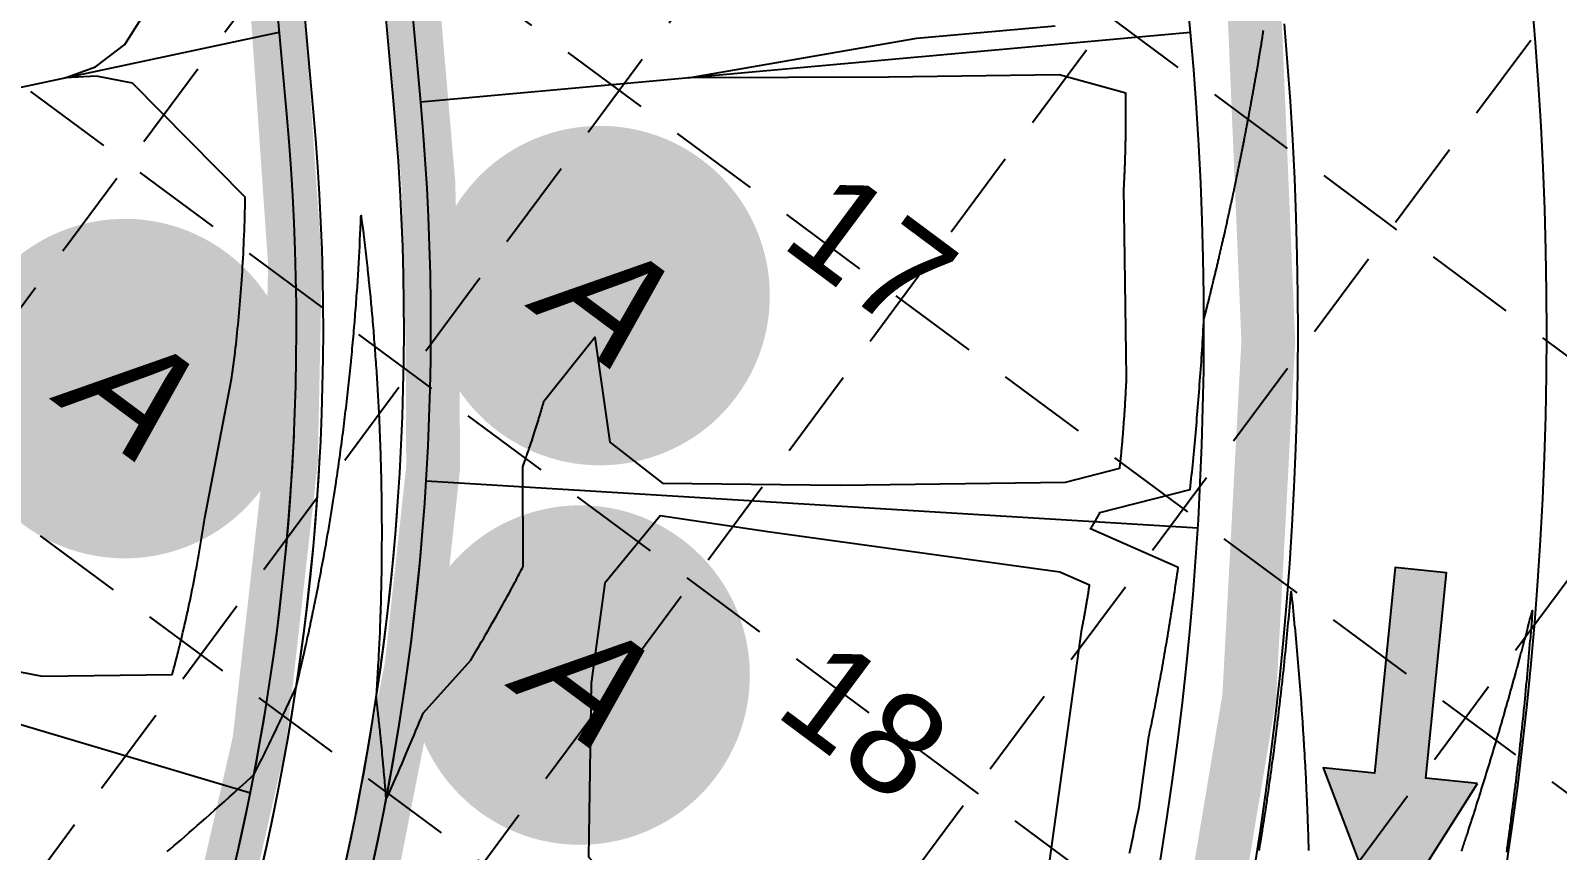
# Model space of a CAD drawing. Header units: feet. Extents: x 2260 to 6199, y 3666 to 7344.
# Drawn here: x 4487.2 to 4714.3, y 5330.8 to 5452.8 of the extents above; entities that cross this region are included whole.
import ezdxf
from ezdxf.enums import TextEntityAlignment as Align

# ---------------------------------------------------------------- set-up
doc = ezdxf.new("R2010")
doc.units = ezdxf.units.FT
doc.header["$LTSCALE"] = 40
doc.header["$MEASUREMENT"] = 0
doc.linetypes.add('HIDDEN', pattern=[0.375, 0.25, -0.125])
doc.layers.get('0').update_dxf_attribs({"linetype": 'CONTINUOUS'})
for name, color, linetype in [('ALTURA LOGO', 4, 'CONTINUOUS'), ('CONTROL', 8, 'CONTINUOUS'), ('EOP-PROP', 4, 'CONTINUOUS'), ('EROSION BLANKETS', 84, 'CONTINUOUS'), ('FLOW-ARROWS', 253, 'CONTINUOUS'), ('GRID', 254, 'HIDDEN'), ('LOT-NOS', 4, 'CONTINUOUS'), ('lots-line', 4, 'CONTINUOUS'), ('PC', 43, 'CONTINUOUS'), ('ST-ROW', 2, 'CONTINUOUS')]:
    doc.layers.add(name, color=color, linetype=linetype)
doc.styles.add('altura', font='ARIAL.TTF', dxfattribs={"oblique": 15})
doc.styles.get("Standard").update_dxf_attribs({"font": 'ARIAL.TTF'})

# ---------------------------------------------------------------- blocks, each defined once
blk = doc.blocks.new('arrow')
blk.add_lwpolyline([(-67.01, -25.36), (-59.33, -25.42), (-59.57, -56.14), (-51.89, -56.2), (-51.65, -25.48), (-43.97, -25.54), (-55.3, -2.41), (-67.01, -25.36)], close=True)
at = {"color": 254}
for points in [[(-43.97, -25.54), (-67.01, -25.36), (-55.3, -2.41), (-67.01, -25.36)], [(-59.57, -56.14), (-51.89, -56.2), (-59.33, -25.42), (-51.65, -25.48)]]:
    blk.add_solid(points, dxfattribs=at)

msp = doc.modelspace()

# ---------------------------------------------------------------- hatches: boundary and pattern name
at = {"layer": 'ALTURA LOGO'}
h = msp.add_hatch(color=42, dxfattribs=at)
edge = h.paths.add_edge_path()
edge.add_ellipse((4571.92, 5413.4), major_axis=(15.08, 20.26), ratio=1, start_angle=-89.9995, end_angle=90.0005)
edge.add_ellipse((4571.92, 5413.4), major_axis=(15.08, 20.26), ratio=1, start_angle=89.9999, end_angle=269.9999)
h.paths.add_polyline_path([(4547.46, 5418.64), (4583.64, 5391.71), (4597.01, 5409.67), (4560.83, 5436.6)], flags=24)
h = msp.add_hatch(color=42, dxfattribs=at)
edge = h.paths.add_edge_path()
edge.add_ellipse((4501.23, 5399.56), major_axis=(15.08, 20.26), ratio=1, start_angle=-89.9995, end_angle=90.0005)
edge.add_ellipse((4501.23, 5399.56), major_axis=(15.08, 20.26), ratio=1, start_angle=89.9999, end_angle=269.9999)
h.paths.add_polyline_path([(4476.77, 5404.8), (4512.95, 5377.87), (4526.32, 5395.83), (4490.14, 5422.76)], flags=24)
h = msp.add_hatch(color=42, dxfattribs=at)
edge = h.paths.add_edge_path()
edge.add_ellipse((4568.95, 5356.93), major_axis=(15.08, 20.26), ratio=1, start_angle=-89.9995, end_angle=90.0005)
edge.add_ellipse((4568.95, 5356.93), major_axis=(15.08, 20.26), ratio=1, start_angle=89.9999, end_angle=269.9999)
h.paths.add_polyline_path([(4544.49, 5362.17), (4580.67, 5335.24), (4594.04, 5353.2), (4557.86, 5380.14)], flags=24)

# ---------------------------------------------------------------- linework, layer by layer
at = {"layer": 'EOP-PROP', "color": 7}
for p, q in [((4541.25, 5441.83), (4516.85, 5711.42)), ((4529.3, 5440.75), (4519.09, 5553.6))]:
    msp.add_line(p, q, dxfattribs=at)
for radius, end in [(538.66, 5.1728), (501.66, 5.1728), (356.66, 5.1728), (368.66, 5.1728), (356.66, 356.9668), (368.66, 355.735)]:
    msp.add_arc((4174.1, 5408.6), radius, 323.3765, end, dxfattribs=at)
at = {"layer": 'EROSION BLANKETS', "const_width": 8}
for points in [[(4462.14, 5156.9), (4459, 5158.87), (4457.37, 5164.32), (4461.37, 5171.63), (4471.19, 5184.89), (4491.61, 5212.94), (4502.98, 5232.65), (4515.51, 5259.74), (4526.74, 5285.91), (4536.96, 5322.88), (4543.87, 5358.18), (4547.09, 5387.83), (4547.01, 5406.17), (4546.38, 5430.26), (4543.85, 5459.68), (4537.86, 5518.71), (4531.81, 5586.52), (4527.34, 5639.5), (4523.24, 5685.02), (4520.52, 5711.99), (4521.4, 5716.25), (4521.8, 5720.87), (4522.4, 5722.7), (4524.33, 5724.29)], [(4465.56, 5590.67), (4488.36, 5587.43), (4495.92, 5583.7), (4504.7, 5576.49), (4510.15, 5568.93), (4513.65, 5559.04), (4515.77, 5546.66), (4524.06, 5454.1), (4526.54, 5418.13), (4525.94, 5388.86), (4521.24, 5347.05), (4513.56, 5313.46), (4501.87, 5278.67), (4485.66, 5243.22), (4465.28, 5209.43)], [(4461.18, 5156.55), (4543.63, 5095.46), (4549.12, 5093.21), (4555.37, 5093.62), (4560.16, 5096.33), (4565.94, 5101.79), (4570.59, 5108.77), (4583.06, 5125.52), (4595.4, 5144.03), (4611.62, 5172.2), (4625.51, 5200.08), (4638.81, 5231.13), (4647.76, 5257.43), (4653.83, 5278.53), (4661.14, 5309.61), (4668.49, 5353.64), (4671.33, 5406.6), (4669.01, 5461.99)]]:
    msp.add_lwpolyline(points, dxfattribs=at)
at = {"layer": 'FLOW-ARROWS', "color": 7}
for points in [[(4611.2, 5446.65, 0, 1.67, 0), (4606.21, 5446.33, 0, 0, 0), (4594.24, 5445.56, 0, 0, 0)], [(4576.15, 5436.44, 0, 1.67, 0), (4573.44, 5432.24, 0, 0, 0), (4570.88, 5428.27, 0, 0, 0)], [(4572.25, 5407.89, 0, 1.67, 0), (4571.98, 5412.88, 0, 0, 0), (4571.56, 5420.51, 0, 0, 0)], [(4612.5, 5380.64, 0, 1.67, 0), (4607.51, 5380.85, 0, 0, 0), (4592.95, 5381.48, 0, 0, 0)], [(4576.14, 5376.25, 0, 1.67, 0), (4573.29, 5372.14, 0, 0, 0), (4570.41, 5368.01, 0, 0, 0)], [(4566.38, 5338.74, 0, 1.67, 0), (4566.28, 5343.74, 0, 0, 0), (4566.06, 5355.11, 0, 0, 0)], [(4566.38, 5338.74, 0, 1.67, 0), (4566.28, 5343.74, 0, 0, 0), (4566.06, 5355.11, 0, 0, 0)]]:
    msp.add_lwpolyline(points, format="xyseb", dxfattribs=at)
at = {"layer": 'GRID', "linetype": 'HIDDEN', "ltscale": 1.35}
for p, q in [((3052.8, 6637.16), (5655.24, 4707.99)), ((3021.69, 6595.18), (5624.12, 4666.01)), ((2990.57, 6553.21), (5593.01, 4624.04)), ((2959.46, 6511.23), (5561.89, 4582.06)), ((5030.63, 6146.61), (3941.44, 4677.31)), ((5072.6, 6115.5), (3983.42, 4646.2)), ((5114.58, 6084.38), (4025.39, 4615.08)), ((5156.55, 6053.27), (4067.37, 4583.97)), ((5198.53, 6022.15), (4109.34, 4552.85))]:
    msp.add_line(p, q, dxfattribs=at)
at = {"layer": 'lots-line', "color": 7}
for p, q in [((4545.24, 5442.2), (4519.98, 5721.22)), ((4525.32, 5440.39), (4515.1, 5553.24)), ((4421.6, 5430.7), (4524.21, 5452.61)), ((4659.77, 5452.56), (4545.24, 5442.2)), ((4546.06, 5385.84), (4660.85, 5378.82)), ((4396.46, 5376.09), (4519.9, 5339.4)), ((4396.46, 5376.09), (4519.9, 5339.4))]:
    msp.add_line(p, q, dxfattribs=at)
for radius, end in [(352.66, 5.1728), (372.66, 5.1728), (352.66, 357.4002), (372.66, 355.3455)]:
    msp.add_arc((4174.1, 5408.6), radius, 323.3765, end, dxfattribs=at)
at = {"layer": 'PC', "color": 43, "flags": 128}
for points, elevation in [([(4464.69, 5361.46), (4488.95, 5356.79), (4508.27, 5357.02), (4508.4, 5357.49), (4508.53, 5357.96), (4508.65, 5358.43), (4508.78, 5358.91), (4508.91, 5359.39), (4509.03, 5359.87), (4509.15, 5360.36), (4509.28, 5360.84), (4509.4, 5361.34), (4509.52, 5361.83), (4509.64, 5362.33), (4509.76, 5362.83), (4509.88, 5363.34), (4510, 5363.85), (4510.12, 5364.36), (4510.24, 5364.88), (4510.36, 5365.4), (4510.47, 5365.92), (4510.59, 5366.45), (4510.7, 5366.98), (4510.82, 5367.51), (4510.93, 5368.05), (4511.05, 5368.59), (4511.16, 5369.14), (4511.27, 5369.68), (4511.38, 5370.24), (4511.49, 5370.79), (4511.6, 5371.35), (4511.7, 5371.92), (4511.81, 5372.48), (4511.83, 5372.58), (4511.94, 5373.15), (4512.04, 5373.73), (4512.15, 5374.31), (4512.25, 5374.89), (4512.35, 5375.48), (4512.45, 5376.08), (4512.55, 5376.67), (4512.65, 5377.27), (4512.75, 5377.88), (4512.85, 5378.49), (4512.95, 5379.1), (4513.05, 5379.72), (4513.14, 5380.34), (4517.07, 5400.73), (4517.14, 5401.25), (4517.22, 5401.78), (4517.29, 5402.32), (4517.36, 5402.86), (4517.43, 5403.4), (4517.5, 5403.94), (4517.57, 5404.49), (4517.64, 5405.05), (4517.7, 5405.6), (4517.77, 5406.17), (4517.83, 5406.73), (4517.89, 5407.3), (4517.95, 5407.88), (4518.01, 5408.45), (4518.07, 5409.04), (4518.13, 5409.62), (4518.19, 5410.22), (4518.24, 5410.81), (4518.29, 5411.41), (4518.35, 5412.02), (4518.4, 5412.63), (4518.44, 5413.24), (4518.49, 5413.86), (4518.54, 5414.48), (4518.58, 5415.11), (4518.63, 5415.74), (4518.67, 5416.38), (4518.71, 5417.02), (4518.75, 5417.67), (4518.79, 5418.32), (4518.82, 5418.98), (4518.86, 5419.64), (4518.89, 5420.31), (4518.92, 5420.98), (4518.95, 5421.66), (4518.98, 5422.34), (4518.98, 5422.38), (4519.01, 5423.07), (4519.03, 5423.76), (4519.06, 5424.46), (4519.08, 5425.17), (4519.1, 5425.88), (4519.11, 5426.6), (4519.13, 5427.32), (4519.14, 5428.05), (4502.39, 5445), (4497.03, 5446.03), (4492.37, 5445.81), (4496.88, 5447.44), (4501.22, 5450.75), (4516.97, 5475.65)], 549), ([(4507.51, 5330.66), (4508.01, 5331.08), (4508.53, 5331.52), (4509.05, 5331.97), (4509.59, 5332.43), (4510.15, 5332.91), (4510.72, 5333.41), (4510.82, 5333.49), (4511.41, 5334.01), (4512.01, 5334.54), (4512.64, 5335.09), (4513.28, 5335.66), (4513.94, 5336.25), (4514.62, 5336.86), (4515.33, 5337.49), (4516.05, 5338.14), (4516.8, 5338.82), (4517.58, 5339.52), (4518.05, 5339.95), (4518.38, 5340.25), (4519.21, 5341.01), (4520.08, 5341.8), (4520.44, 5342.14), (4520.71, 5342.68), (4521.13, 5343.5), (4521.18, 5343.6), (4521.23, 5343.71), (4521.64, 5344.52), (4521.99, 5345.22), (4522.1, 5345.44), (4522.69, 5346.65), (4523.01, 5347.3), (4523.2, 5347.7), (4523.46, 5348.23), (4523.68, 5348.68), (4523.91, 5349.16), (4524.1, 5349.56), (4524.36, 5350.09), (4524.65, 5350.71), (4524.8, 5351.03), (4525.13, 5351.72), (4525.24, 5351.97), (4525.34, 5352.18), (4525.68, 5352.91), (4525.75, 5353.06), (4526.12, 5353.85), (4526.54, 5354.76), (4526.55, 5354.79), (4526.57, 5354.82), (4526.73, 5355.19), (4526.87, 5355.75), (4526.87, 5355.76), (4527.1, 5356.73), (4527.1, 5356.74), (4527.33, 5357.69), (4527.33, 5357.72), (4527.55, 5358.66), (4527.56, 5358.7), (4527.77, 5359.62), (4527.78, 5359.67), (4527.79, 5359.73), (4528, 5360.64), (4528.01, 5360.71), (4528.21, 5361.6), (4528.23, 5361.68), (4528.42, 5362.57), (4528.44, 5362.66), (4528.63, 5363.52), (4528.65, 5363.63), (4528.83, 5364.48), (4528.86, 5364.59), (4529.04, 5365.43), (4529.06, 5365.56), (4529.09, 5365.69), (4529.26, 5366.52), (4529.29, 5366.66), (4529.46, 5367.47), (4529.49, 5367.62), (4529.65, 5368.42), (4529.68, 5368.59), (4529.84, 5369.37), (4529.87, 5369.55), (4530.02, 5370.32), (4530.06, 5370.51), (4530.1, 5370.7), (4530.24, 5371.46), (4530.28, 5371.66), (4530.42, 5372.41), (4530.46, 5372.62), (4530.6, 5373.36), (4530.64, 5373.58), (4530.77, 5374.3), (4530.82, 5374.54), (4530.94, 5375.24), (4530.99, 5375.49), (4531.11, 5376.17), (4531.16, 5376.43), (4531.16, 5376.45), (4531.18, 5376.56), (4531.23, 5376.83), (4531.35, 5377.51), (4531.39, 5377.78), (4531.51, 5378.44), (4531.56, 5378.73), (4531.67, 5379.38), (4531.72, 5379.68), (4531.82, 5380.31), (4531.87, 5380.62), (4531.92, 5380.94), (4532.02, 5381.56), (4532.08, 5381.89), (4532.17, 5382.5), (4532.23, 5382.84), (4532.32, 5383.43), (4532.38, 5383.78), (4532.47, 5384.36), (4532.52, 5384.72), (4532.61, 5385.28), (4532.66, 5385.65), (4532.74, 5386.2), (4532.8, 5386.59), (4532.86, 5386.98), (4532.94, 5387.51), (4532.99, 5387.92), (4533.07, 5388.44), (4533.13, 5388.85), (4533.2, 5389.36), (4533.26, 5389.79), (4533.32, 5390.28), (4533.38, 5390.71), (4533.45, 5391.19), (4533.51, 5391.64), (4533.57, 5392.1), (4533.63, 5392.56), (4533.69, 5393.03), (4533.75, 5393.48), (4533.81, 5393.96), (4533.86, 5394.39), (4533.92, 5394.88), (4533.97, 5395.3), (4534.03, 5395.8), (4534.08, 5396.21), (4534.14, 5396.72), (4534.19, 5397.12), (4534.25, 5397.63), (4534.31, 5398.17), (4534.36, 5398.55), (4534.42, 5399.09), (4534.46, 5399.45), (4534.52, 5400), (4534.56, 5400.36), (4534.61, 5400.92), (4534.65, 5401.26), (4534.71, 5401.83), (4534.74, 5402.15), (4534.8, 5402.74), (4534.83, 5403.05), (4534.89, 5403.64), (4534.95, 5404.24), (4534.98, 5404.54), (4535.04, 5405.15), (4535.07, 5405.44), (4535.12, 5406.06), (4535.15, 5406.33), (4535.21, 5406.96), (4535.23, 5407.22), (4535.28, 5407.86), (4535.31, 5408.1), (4535.36, 5408.76), (4535.42, 5409.43), (4535.43, 5409.65), (4535.49, 5410.33), (4535.51, 5410.54), (4535.56, 5411.23), (4535.58, 5411.42), (4535.63, 5412.12), (4535.64, 5412.3), (4535.69, 5413.01), (4535.71, 5413.18), (4535.76, 5413.9), (4535.77, 5414.06), (4535.82, 5414.78), (4535.87, 5415.53), (4535.87, 5415.66), (4535.92, 5416.42), (4535.93, 5416.54), (4535.98, 5417.3), (4535.98, 5417.41), (4536.03, 5418.19), (4536.04, 5418.28), (4536.08, 5419.07), (4536.08, 5419.15), (4536.13, 5419.94), (4536.17, 5420.75), (4536.17, 5420.81), (4536.21, 5421.63), (4536.21, 5421.68), (4536.25, 5422.51), (4536.25, 5422.55), (4536.29, 5423.38), (4536.29, 5423.41), (4536.33, 5424.25), (4536.33, 5424.27), (4536.36, 5425.12), (4536.36, 5425.12), (4536.37, 5425.31), (4536.4, 5425.12), (4536.4, 5425.12), (4536.5, 5424.28), (4536.51, 5424.26), (4536.61, 5423.43), (4536.61, 5423.41), (4536.72, 5422.58), (4536.72, 5422.55), (4536.82, 5421.73), (4536.83, 5421.69), (4536.92, 5420.89), (4536.93, 5420.83), (4537.02, 5420.04), (4537.03, 5419.97), (4537.12, 5419.19), (4537.13, 5419.11), (4537.21, 5418.34), (4537.22, 5418.25), (4537.31, 5417.49), (4537.32, 5417.39), (4537.4, 5416.64), (4537.41, 5416.53), (4537.49, 5415.78), (4537.5, 5415.67), (4537.58, 5414.93), (4537.59, 5414.81), (4537.66, 5414.08), (4537.68, 5413.94), (4537.75, 5413.23), (4537.76, 5413.08), (4537.83, 5412.38), (4537.84, 5412.22), (4537.91, 5411.52), (4537.92, 5411.35), (4537.98, 5410.67), (4538, 5410.49), (4538.06, 5409.82), (4538.08, 5409.63), (4538.13, 5408.96), (4538.15, 5408.76), (4538.21, 5408.11), (4538.22, 5407.9), (4538.27, 5407.25), (4538.29, 5407.03), (4538.34, 5406.4), (4538.36, 5406.17), (4538.41, 5405.54), (4538.43, 5405.3), (4538.47, 5404.69), (4538.49, 5404.43), (4538.53, 5403.83), (4538.55, 5403.57), (4538.59, 5402.98), (4538.61, 5402.7), (4538.65, 5402.12), (4538.67, 5401.83), (4538.71, 5401.26), (4538.72, 5400.97), (4538.76, 5400.41), (4538.78, 5400.1), (4538.81, 5399.55), (4538.83, 5399.23), (4538.86, 5398.69), (4538.88, 5398.36), (4538.91, 5397.83), (4538.92, 5397.49), (4538.95, 5396.97), (4538.97, 5396.63), (4539, 5396.12), (4539.01, 5395.76), (4539.04, 5395.26), (4539.05, 5394.89), (4539.08, 5394.4), (4539.09, 5394.02), (4539.11, 5393.54), (4539.13, 5393.15), (4539.15, 5392.68), (4539.16, 5392.28), (4539.18, 5391.82), (4539.2, 5391.41), (4539.21, 5390.96), (4539.23, 5390.54), (4539.24, 5390.1), (4539.26, 5389.67), (4539.27, 5389.24), (4539.28, 5388.79), (4539.29, 5388.38), (4539.31, 5387.92), (4539.32, 5387.52), (4539.33, 5387.05), (4539.34, 5386.65), (4539.35, 5386.18), (4539.36, 5385.79), (4539.37, 5385.31), (4539.38, 5384.93), (4539.38, 5384.43), (4539.39, 5384.07), (4539.4, 5383.56), (4539.4, 5383.21), (4539.41, 5382.69), (4539.41, 5382.34), (4539.42, 5381.82), (4539.42, 5381.48), (4539.43, 5380.94), (4539.43, 5380.62), (4539.43, 5380.07), (4539.43, 5379.76), (4539.44, 5379.2), (4539.44, 5378.62), (4539.44, 5378.32), (4539.44, 5378.03), (4539.44, 5377.45), (4539.44, 5377.17), (4539.43, 5376.58), (4539.43, 5376.3), (4539.43, 5375.7), (4539.43, 5375.67), (4539.43, 5375.66), (4539.43, 5375.4), (4539.42, 5374.78), (4539.42, 5374.53), (4539.41, 5373.91), (4539.41, 5373.67), (4539.4, 5373.04), (4539.4, 5372.8), (4539.39, 5372.16), (4539.39, 5371.94), (4539.37, 5371.29), (4539.37, 5371.08), (4539.36, 5370.41), (4539.35, 5370.21), (4539.34, 5369.54), (4539.33, 5369.35), (4539.31, 5368.66), (4539.31, 5368.48), (4539.29, 5367.79), (4539.29, 5367.62), (4539.26, 5366.91), (4539.26, 5366.75), (4539.24, 5366.03), (4539.23, 5365.89), (4539.21, 5365.16), (4539.2, 5365.02), (4539.17, 5364.28), (4539.17, 5364.15), (4539.14, 5363.41), (4539.14, 5363.29), (4539.1, 5362.53), (4539.1, 5362.42), (4539.07, 5361.66), (4539.06, 5361.56), (4539.03, 5360.78), (4539.02, 5360.69), (4538.98, 5359.9), (4538.98, 5359.83), (4538.94, 5359.03), (4538.93, 5358.96), (4538.89, 5358.15), (4538.89, 5358.09), (4538.84, 5357.27), (4538.84, 5357.23), (4538.79, 5356.4), (4538.79, 5356.36), (4538.74, 5355.52), (4538.74, 5355.5), (4538.68, 5354.64), (4538.68, 5354.63), (4538.62, 5353.77), (4538.62, 5353.76), (4538.6, 5353.39), (4538.66, 5352.88), (4538.76, 5352.06), (4538.77, 5351.97), (4538.86, 5351.2), (4538.87, 5351.07), (4538.95, 5350.35), (4538.97, 5350.17), (4539.04, 5349.5), (4539.07, 5349.26), (4539.14, 5348.64), (4539.17, 5348.35), (4539.2, 5348.03), (4539.26, 5347.45), (4539.31, 5346.93), (4539.35, 5346.54), (4539.4, 5346.09), (4539.44, 5345.63), (4539.48, 5345.22), (4539.53, 5344.72), (4539.57, 5344.36), (4539.62, 5343.81), (4539.67, 5343.19), (4539.7, 5342.9), (4539.72, 5342.65), (4539.78, 5341.99), (4539.8, 5341.79), (4539.86, 5341.08), (4539.93, 5340.28), (4539.94, 5340.16), (4539.94, 5340.06), (4540.01, 5339.25), (4540.08, 5338.37), (4540.43, 5339.16), (4540.79, 5339.96), (4541.15, 5340.75), (4541.49, 5341.53), (4541.83, 5342.3), (4542.16, 5343.05), (4542.48, 5343.79), (4542.79, 5344.52), (4543.1, 5345.24), (4543.4, 5345.95), (4543.7, 5346.65), (4543.99, 5347.34), (4544.27, 5348.01), (4544.54, 5348.68), (4544.81, 5349.34), (4545.08, 5349.98), (4545.34, 5350.62), (4545.59, 5351.25), (4552.7, 5359.15), (4553.12, 5359.86), (4553.51, 5360.54), (4553.9, 5361.2), (4554.26, 5361.82), (4554.61, 5362.43), (4554.95, 5363.01), (4555.27, 5363.57), (4555.59, 5364.11), (4555.88, 5364.64), (4556.17, 5365.14), (4556.45, 5365.63), (4556.71, 5366.1), (4556.97, 5366.56), (4557.22, 5367), (4557.45, 5367.42), (4557.68, 5367.84), (4557.91, 5368.24), (4558.12, 5368.63), (4558.33, 5369.01), (4558.53, 5369.37), (4558.72, 5369.73), (4558.91, 5370.07), (4559.09, 5370.41), (4559.26, 5370.74), (4559.27, 5370.75), (4559.44, 5371.07), (4559.6, 5371.38), (4559.76, 5371.68), (4559.91, 5371.97), (4560.06, 5372.26), (4560.2, 5372.54), (4560.34, 5372.81), (4560.48, 5373.07), (4560.43, 5387.92), (4560.58, 5388.34), (4560.72, 5388.75), (4560.86, 5389.16), (4561, 5389.55), (4561.01, 5389.58), (4561.13, 5389.94), (4561.26, 5390.32), (4561.39, 5390.68), (4561.51, 5391.05), (4561.63, 5391.4), (4561.75, 5391.75), (4561.86, 5392.09), (4561.97, 5392.42), (4562.08, 5392.75), (4562.18, 5393.07), (4562.28, 5393.38), (4562.38, 5393.69), (4562.48, 5393.99), (4562.57, 5394.29), (4562.66, 5394.58), (4562.75, 5394.87), (4562.83, 5395.15), (4562.92, 5395.42), (4563, 5395.69), (4563.08, 5395.96), (4563.16, 5396.22), (4563.23, 5396.47), (4563.3, 5396.72), (4563.37, 5396.97), (4563.44, 5397.21), (4563.51, 5397.45), (4563.58, 5397.69), (4571.14, 5407.21), (4573.36, 5391.59), (4581.19, 5385.47), (4607.64, 5385.2), (4641.17, 5385.66), (4649.24, 5387.73), (4649.26, 5387.95), (4649.29, 5388.17), (4649.31, 5388.39), (4649.33, 5388.61), (4649.36, 5388.84), (4649.38, 5389.06), (4649.4, 5389.28), (4649.42, 5389.51), (4649.45, 5389.74), (4649.47, 5389.96), (4649.49, 5390.19), (4649.51, 5390.42), (4649.53, 5390.65), (4649.55, 5390.88), (4649.57, 5391.11), (4649.6, 5391.34), (4649.62, 5391.57), (4649.64, 5391.8), (4649.66, 5392.04), (4649.68, 5392.27), (4649.7, 5392.51), (4649.72, 5392.74), (4649.74, 5392.98), (4649.75, 5393.21), (4649.77, 5393.45), (4649.79, 5393.69), (4649.81, 5393.93), (4649.83, 5394.17), (4649.85, 5394.41), (4649.86, 5394.66), (4649.88, 5394.9), (4649.9, 5395.14), (4649.92, 5395.39), (4649.93, 5395.63), (4649.95, 5395.88), (4649.97, 5396.13), (4649.98, 5396.37), (4650, 5396.62), (4650.02, 5396.87), (4650.03, 5397.12), (4650.05, 5397.37), (4650.06, 5397.63), (4650.08, 5397.88), (4650.09, 5398.13), (4650.11, 5398.39), (4650.12, 5398.64), (4650.14, 5398.9), (4650.15, 5399.16), (4650.16, 5399.42), (4650.18, 5399.68), (4650.19, 5399.94), (4650.2, 5400.2), (4650.22, 5400.46), (4650.23, 5400.72), (4650.24, 5400.99), (4650.25, 5401.25), (4649.86, 5429.43), (4649.87, 5429.66), (4649.89, 5429.89), (4649.9, 5430.12), (4649.9, 5430.2), (4649.91, 5430.33), (4649.91, 5430.46), (4649.92, 5430.59), (4649.93, 5430.72), (4649.93, 5430.85), (4649.94, 5430.98), (4649.95, 5431.11), (4649.95, 5431.24), (4649.96, 5431.38), (4649.96, 5431.51), (4649.97, 5431.64), (4649.97, 5431.78), (4649.98, 5431.91), (4649.99, 5432.04), (4649.99, 5432.18), (4650, 5432.31), (4650, 5432.45), (4650.01, 5432.58), (4650.01, 5432.71), (4650.02, 5432.85), (4650.02, 5432.99), (4650.03, 5433.12), (4650.03, 5433.26), (4650.04, 5433.39), (4650.04, 5433.53), (4650.05, 5433.67), (4650.05, 5433.8), (4650.05, 5433.94), (4650.06, 5434.08), (4650.06, 5434.22), (4650.07, 5434.36), (4650.07, 5434.49), (4650.07, 5434.63), (4650.08, 5434.77), (4650.08, 5434.91), (4650.09, 5435.05), (4650.09, 5435.19), (4650.09, 5435.33), (4650.1, 5435.47), (4650.1, 5435.61), (4650.1, 5435.75), (4650.11, 5435.9), (4650.11, 5436.04), (4650.11, 5436.18), (4650.11, 5436.32), (4650.12, 5436.46), (4650.12, 5436.61), (4650.12, 5436.75), (4650.13, 5436.89), (4650.13, 5437.04), (4650.13, 5437.18), (4650.13, 5437.33), (4650.13, 5437.47), (4650.14, 5437.62), (4650.14, 5437.76), (4650.14, 5437.91), (4650.14, 5438.05), (4650.14, 5438.2), (4650.15, 5438.35), (4650.15, 5438.49), (4650.15, 5438.64), (4650.15, 5438.79), (4650.15, 5438.93), (4650.15, 5439.08), (4650.15, 5439.23), (4650.15, 5439.38), (4650.15, 5439.53), (4650.16, 5439.68), (4650.16, 5439.83), (4650.16, 5439.98), (4650.16, 5440.13), (4650.16, 5440.28), (4650.16, 5440.43), (4650.16, 5440.58), (4650.16, 5440.73), (4650.16, 5440.88), (4650.16, 5441.03), (4650.16, 5441.19), (4650.16, 5441.34), (4650.16, 5441.49), (4650.16, 5441.65), (4650.16, 5441.8), (4650.15, 5441.95), (4650.15, 5442.11), (4650.15, 5442.26), (4650.15, 5442.42), (4650.15, 5442.57), (4650.15, 5442.73), (4650.15, 5442.89), (4650.15, 5443.04), (4650.14, 5443.2), (4650.14, 5443.36), (4650.14, 5443.51), (4640.21, 5446.25), (4614.83, 5445.9), (4585.08, 5445.8), (4619.06, 5451.69), (4639.6, 5453.55)], 548), ([(4650.68, 5330.41), (4650.78, 5330.85), (4650.88, 5331.3), (4650.97, 5331.75), (4651.07, 5332.2), (4651.16, 5332.65), (4651.26, 5333.11), (4651.35, 5333.56), (4651.45, 5334.02), (4651.54, 5334.48), (4651.64, 5334.94), (4651.73, 5335.4), (4651.83, 5335.87), (4651.92, 5336.33), (4652.02, 5336.8), (4652.11, 5337.27), (4653.56, 5347.77), (4653.65, 5348.17), (4653.73, 5348.57), (4653.81, 5348.98), (4653.9, 5349.39), (4653.98, 5349.8), (4654.06, 5350.21), (4654.15, 5350.62), (4654.23, 5351.03), (4654.31, 5351.44), (4654.39, 5351.86), (4654.48, 5352.28), (4654.56, 5352.7), (4654.64, 5353.12), (4654.72, 5353.54), (4654.8, 5353.96), (4654.88, 5354.39), (4654.96, 5354.82), (4655.04, 5355.25), (4655.12, 5355.68), (4655.2, 5356.11), (4655.28, 5356.54), (4655.36, 5356.98), (4655.44, 5357.41), (4655.52, 5357.85), (4655.6, 5358.29), (4655.68, 5358.74), (4655.75, 5359.18), (4655.83, 5359.62), (4655.91, 5360.07), (4655.99, 5360.52), (4656.06, 5360.97), (4656.14, 5361.42), (4656.22, 5361.88), (4656.29, 5362.33), (4656.37, 5362.79), (4656.45, 5363.25), (4656.52, 5363.71), (4656.6, 5364.17), (4656.67, 5364.64), (4656.75, 5365.1), (4656.82, 5365.57), (4656.9, 5366.04), (4656.97, 5366.51), (4657.04, 5366.99), (4657.12, 5367.46), (4657.19, 5367.94), (4657.26, 5368.42), (4657.34, 5368.9), (4657.41, 5369.38), (4657.48, 5369.87), (4657.55, 5370.36), (4657.57, 5370.47), (4657.64, 5370.96), (4657.71, 5371.45), (4657.78, 5371.95), (4657.85, 5372.44), (4657.92, 5372.94), (4644.9, 5378.69), (4644.95, 5378.79), (4645.01, 5378.89), (4645.08, 5379), (4645.14, 5379.1), (4645.2, 5379.21), (4645.27, 5379.33), (4645.33, 5379.44), (4645.4, 5379.56), (4645.47, 5379.69), (4645.51, 5379.76), (4645.55, 5379.81), (4645.62, 5379.94), (4645.7, 5380.08), (4645.77, 5380.21), (4645.86, 5380.36), (4645.94, 5380.5), (4646.02, 5380.65), (4646.11, 5380.81), (4646.2, 5380.97), (4646.29, 5381.13), (4659.71, 5384.57), (4659.76, 5385.08), (4659.82, 5385.59), (4659.87, 5386.11), (4659.92, 5386.63), (4659.98, 5387.15), (4660.03, 5387.67), (4660.08, 5388.2), (4660.13, 5388.72), (4660.19, 5389.25), (4660.24, 5389.78), (4660.29, 5390.31), (4660.34, 5390.84), (4660.39, 5391.37), (4660.44, 5391.91), (4660.49, 5392.45), (4660.54, 5392.99), (4660.58, 5393.53), (4660.63, 5394.07), (4660.68, 5394.62), (4660.72, 5395.16), (4660.77, 5395.71), (4660.82, 5396.26), (4660.86, 5396.81), (4660.91, 5397.37), (4660.95, 5397.92), (4660.99, 5398.48), (4661.04, 5399.04), (4661.08, 5399.6), (4661.12, 5400.16), (4661.16, 5400.73), (4661.21, 5401.3), (4661.25, 5401.86), (4661.29, 5402.44), (4661.33, 5403.01), (4661.37, 5403.58), (4661.41, 5404.16), (4661.44, 5404.74), (4661.48, 5405.32), (4661.52, 5405.9), (4661.56, 5406.49), (4661.59, 5407.07), (4661.63, 5407.66), (4661.66, 5408.25), (4661.7, 5408.84), (4661.73, 5409.44), (4661.75, 5409.85), (4661.8, 5410.02), (4661.8, 5410.02), (4661.94, 5410.58), (4661.94, 5410.59), (4661.94, 5410.6), (4662.09, 5411.15), (4662.09, 5411.17), (4662.23, 5411.72), (4662.36, 5412.26), (4662.37, 5412.28), (4662.37, 5412.31), (4662.51, 5412.85), (4662.52, 5412.88), (4662.65, 5413.41), (4662.66, 5413.45), (4662.79, 5413.98), (4662.8, 5414.02), (4662.93, 5414.54), (4663.05, 5415.06), (4663.06, 5415.11), (4663.08, 5415.17), (4663.2, 5415.68), (4663.32, 5416.18), (4663.34, 5416.24), (4663.46, 5416.74), (4663.47, 5416.81), (4663.49, 5416.89), (4663.61, 5417.38), (4663.61, 5417.41), (4663.65, 5417.57), (4663.72, 5417.85), (4663.73, 5417.89), (4663.74, 5417.94), (4663.81, 5418.22), (4663.87, 5418.49), (4663.88, 5418.54), (4663.89, 5418.59), (4663.96, 5418.86), (4664.02, 5419.13), (4664.03, 5419.18), (4664.09, 5419.45), (4664.11, 5419.5), (4664.12, 5419.56), (4664.18, 5419.83), (4664.24, 5420.09), (4664.26, 5420.15), (4664.27, 5420.21), (4664.33, 5420.47), (4664.39, 5420.73), (4664.41, 5420.79), (4664.42, 5420.86), (4664.48, 5421.12), (4664.49, 5421.19), (4664.55, 5421.44), (4664.57, 5421.51), (4664.63, 5421.76), (4664.64, 5421.84), (4664.7, 5422.09), (4664.76, 5422.33), (4664.77, 5422.41), (4664.79, 5422.49), (4664.85, 5422.73), (4664.9, 5422.98), (4664.92, 5423.06), (4664.97, 5423.3), (4664.99, 5423.38), (4665.01, 5423.46), (4665.06, 5423.7), (4665.12, 5423.94), (4665.14, 5424.03), (4665.19, 5424.26), (4665.21, 5424.35), (4665.23, 5424.44), (4665.28, 5424.67), (4665.33, 5424.91), (4665.35, 5425), (4665.37, 5425.09), (4665.42, 5425.32), (4665.47, 5425.55), (4665.49, 5425.65), (4665.51, 5425.74), (4665.56, 5425.97), (4665.61, 5426.2), (4665.63, 5426.3), (4665.66, 5426.4), (4665.71, 5426.62), (4665.73, 5426.72), (4665.78, 5426.95), (4665.82, 5427.17), (4665.85, 5427.27), (4665.89, 5427.49), (4665.92, 5427.59), (4665.94, 5427.7), (4665.98, 5427.92), (4666.01, 5428.03), (4666.05, 5428.24), (4666.1, 5428.46), (4666.12, 5428.57), (4666.15, 5428.68), (4666.19, 5428.89), (4666.24, 5429.1), (4666.26, 5429.22), (4666.3, 5429.43), (4666.33, 5429.55), (4666.35, 5429.67), (4666.4, 5429.87), (4666.44, 5430.07), (4666.47, 5430.2), (4666.49, 5430.32), (4666.53, 5430.52), (4666.56, 5430.65), (4666.6, 5430.85), (4666.64, 5431.05), (4666.67, 5431.17), (4666.69, 5431.3), (4666.74, 5431.5), (4666.76, 5431.63), (4666.8, 5431.83), (4666.84, 5432.02), (4666.87, 5432.15), (4666.91, 5432.34), (4666.94, 5432.48), (4666.96, 5432.62), (4667, 5432.81), (4667.04, 5432.99), (4667.07, 5433.13), (4667.11, 5433.32), (4667.13, 5433.46), (4667.16, 5433.6), (4667.2, 5433.78), (4667.23, 5433.93), (4667.26, 5434.11), (4667.3, 5434.29), (4667.33, 5434.44), (4667.36, 5434.59), (4667.4, 5434.77), (4667.43, 5434.94), (4667.46, 5435.09), (4667.49, 5435.25), (4667.52, 5435.42), (4667.55, 5435.57), (4667.59, 5435.75), (4667.62, 5435.9), (4667.65, 5436.07), (4667.68, 5436.23), (4667.72, 5436.4), (4667.75, 5436.56), (4667.78, 5436.73), (4667.81, 5436.89), (4667.84, 5437.06), (4667.88, 5437.22), (4667.91, 5437.38), (4667.94, 5437.55), (4667.97, 5437.71), (4668, 5437.87), (4668.03, 5438.04), (4668.06, 5438.2), (4668.1, 5438.37), (4668.13, 5438.54), (4668.16, 5438.7), (4668.19, 5438.85), (4668.22, 5439.02), (4668.25, 5439.18), (4668.28, 5439.35), (4668.31, 5439.5), (4668.34, 5439.68), (4668.38, 5439.86), (4668.41, 5440.01), (4668.43, 5440.16), (4668.47, 5440.34), (4668.49, 5440.48), (4668.53, 5440.67), (4668.55, 5440.81), (4668.59, 5441), (4668.62, 5441.18), (4668.65, 5441.32), (4668.68, 5441.52), (4668.71, 5441.65), (4668.74, 5441.79), (4668.77, 5441.98), (4668.8, 5442.18), (4668.83, 5442.31), (4668.85, 5442.44), (4668.89, 5442.64), (4668.93, 5442.84), (4668.95, 5442.97), (4668.98, 5443.17), (4669.01, 5443.3), (4669.03, 5443.43), (4669.07, 5443.63), (4669.1, 5443.83), (4669.13, 5443.96), (4669.16, 5444.17), (4669.19, 5444.29), (4669.22, 5444.5), (4669.24, 5444.62), (4669.27, 5444.74), (4669.3, 5444.95), (4669.32, 5445.07), (4669.36, 5445.28), (4669.4, 5445.49), (4669.42, 5445.61), (4669.44, 5445.72), (4669.48, 5445.94), (4669.51, 5446.16), (4669.53, 5446.27), (4669.57, 5446.49), (4669.59, 5446.6), (4669.61, 5446.71), (4669.65, 5446.93), (4669.67, 5447.04), (4669.7, 5447.26), (4669.72, 5447.36), (4669.76, 5447.59), (4669.8, 5447.82), (4669.82, 5447.92), (4669.85, 5448.15), (4669.87, 5448.25), (4669.89, 5448.35), (4669.93, 5448.58), (4669.97, 5448.82), (4669.98, 5448.91), (4670.02, 5449.15), (4670.04, 5449.24), (4670.08, 5449.48), (4670.09, 5449.58), (4670.13, 5449.82), (4670.15, 5449.91), (4670.19, 5450.15), (4670.2, 5450.24), (4670.22, 5450.33), (4670.26, 5450.57), (4670.3, 5450.82), (4670.31, 5450.9), (4670.33, 5450.99), (4670.37, 5451.23), (4670.41, 5451.48), (4670.42, 5451.56), (4670.46, 5451.82), (4670.47, 5451.9), (4670.49, 5451.97), (4670.53, 5452.23), (4670.57, 5452.48), (4670.58, 5452.56), (4670.59, 5452.63), (4670.63, 5452.89)], 547), ([(4464.69, 5361.46), (4488.95, 5356.79), (4508.27, 5357.02), (4508.4, 5357.49), (4508.53, 5357.96), (4508.65, 5358.43), (4508.78, 5358.91), (4508.91, 5359.39), (4509.03, 5359.87), (4509.15, 5360.36), (4509.28, 5360.84), (4509.4, 5361.34), (4509.52, 5361.83), (4509.64, 5362.33), (4509.76, 5362.83), (4509.88, 5363.34), (4510, 5363.85), (4510.12, 5364.36), (4510.24, 5364.88), (4510.36, 5365.4), (4510.47, 5365.92), (4510.59, 5366.45), (4510.7, 5366.98), (4510.82, 5367.51), (4510.93, 5368.05), (4511.05, 5368.59), (4511.16, 5369.14), (4511.27, 5369.68), (4511.38, 5370.24), (4511.49, 5370.79), (4511.6, 5371.35), (4511.7, 5371.92), (4511.81, 5372.48), (4511.83, 5372.58), (4511.94, 5373.15), (4512.04, 5373.73), (4512.15, 5374.31), (4512.25, 5374.89), (4512.35, 5375.48), (4512.45, 5376.08), (4512.55, 5376.67), (4512.65, 5377.27), (4512.75, 5377.88), (4512.85, 5378.49), (4512.95, 5379.1), (4513.05, 5379.72), (4513.14, 5380.34), (4516.87, 5399.69)], 549), ([(4507.51, 5330.66), (4508.01, 5331.08), (4508.53, 5331.52), (4509.05, 5331.97), (4509.59, 5332.43), (4510.15, 5332.91), (4510.72, 5333.41), (4510.82, 5333.49), (4511.41, 5334.01), (4512.01, 5334.54), (4512.64, 5335.09), (4513.28, 5335.66), (4513.94, 5336.25), (4514.62, 5336.86), (4515.33, 5337.49), (4516.05, 5338.14), (4516.8, 5338.82), (4517.58, 5339.52), (4518.05, 5339.95), (4518.38, 5340.25), (4519.21, 5341.01), (4520.08, 5341.8), (4520.44, 5342.14), (4520.71, 5342.68), (4521.13, 5343.5), (4521.18, 5343.6), (4521.23, 5343.71), (4521.64, 5344.52), (4521.99, 5345.22), (4522.1, 5345.44), (4522.69, 5346.65), (4523.01, 5347.3), (4523.2, 5347.7), (4523.46, 5348.23), (4523.68, 5348.68), (4523.91, 5349.16), (4524.1, 5349.56), (4524.36, 5350.09), (4524.65, 5350.71), (4524.8, 5351.03), (4525.13, 5351.72), (4525.24, 5351.97), (4525.34, 5352.18), (4525.68, 5352.91), (4525.75, 5353.06), (4526.12, 5353.85), (4526.54, 5354.76), (4526.55, 5354.79), (4526.57, 5354.82), (4526.73, 5355.19), (4526.87, 5355.75), (4526.87, 5355.76), (4527.1, 5356.73), (4527.1, 5356.74), (4527.33, 5357.69), (4527.33, 5357.72), (4527.55, 5358.66), (4527.56, 5358.7), (4527.77, 5359.62), (4527.78, 5359.67), (4527.79, 5359.73), (4528, 5360.64), (4528.01, 5360.71), (4528.21, 5361.6), (4528.23, 5361.68), (4528.42, 5362.57), (4528.44, 5362.66), (4528.63, 5363.52), (4528.65, 5363.63), (4528.83, 5364.48), (4528.86, 5364.59), (4529.04, 5365.43), (4529.06, 5365.56), (4529.09, 5365.69), (4529.26, 5366.52), (4529.29, 5366.66), (4529.46, 5367.47), (4529.49, 5367.62), (4529.65, 5368.42), (4529.68, 5368.59), (4529.84, 5369.37), (4529.87, 5369.55), (4530.02, 5370.32), (4530.06, 5370.51), (4530.1, 5370.7), (4530.24, 5371.46), (4530.28, 5371.66), (4530.42, 5372.41), (4530.46, 5372.62), (4530.6, 5373.36), (4530.64, 5373.58), (4530.77, 5374.3), (4530.82, 5374.54), (4530.94, 5375.24), (4530.99, 5375.49), (4531.11, 5376.17), (4531.16, 5376.43), (4531.16, 5376.45), (4531.18, 5376.56), (4531.23, 5376.83), (4531.35, 5377.51), (4531.39, 5377.78), (4531.51, 5378.44), (4531.56, 5378.73), (4531.67, 5379.38), (4531.72, 5379.68), (4531.82, 5380.31), (4531.87, 5380.62), (4531.92, 5380.94), (4532.02, 5381.56), (4532.08, 5381.89), (4532.17, 5382.5), (4532.23, 5382.84), (4532.32, 5383.43), (4532.38, 5383.78), (4532.47, 5384.36), (4532.52, 5384.72), (4532.61, 5385.28), (4532.66, 5385.65), (4532.74, 5386.2), (4532.8, 5386.59), (4532.86, 5386.98), (4532.94, 5387.51), (4532.96, 5387.71)], 548), ([(4539.41, 5382.91), (4539.41, 5382.69), (4539.41, 5382.34), (4539.42, 5381.82), (4539.42, 5381.48), (4539.43, 5380.94), (4539.43, 5380.62), (4539.43, 5380.07), (4539.43, 5379.76), (4539.44, 5379.2), (4539.44, 5378.62), (4539.44, 5378.32), (4539.44, 5378.03), (4539.44, 5377.45), (4539.44, 5377.17), (4539.43, 5376.58), (4539.43, 5376.3), (4539.43, 5375.7), (4539.43, 5375.67), (4539.43, 5375.66), (4539.43, 5375.4), (4539.42, 5374.78), (4539.42, 5374.53), (4539.41, 5373.91), (4539.41, 5373.67), (4539.4, 5373.04), (4539.4, 5372.8), (4539.39, 5372.16), (4539.39, 5371.94), (4539.37, 5371.29), (4539.37, 5371.08), (4539.36, 5370.41), (4539.35, 5370.21), (4539.34, 5369.54), (4539.33, 5369.35), (4539.31, 5368.66), (4539.31, 5368.48), (4539.29, 5367.79), (4539.29, 5367.62), (4539.26, 5366.91), (4539.26, 5366.75), (4539.24, 5366.03), (4539.23, 5365.89), (4539.21, 5365.16), (4539.2, 5365.02), (4539.17, 5364.28), (4539.17, 5364.15), (4539.14, 5363.41), (4539.14, 5363.29), (4539.1, 5362.53), (4539.1, 5362.42), (4539.07, 5361.66), (4539.06, 5361.56), (4539.03, 5360.78), (4539.02, 5360.69), (4538.98, 5359.9), (4538.98, 5359.83), (4538.94, 5359.03), (4538.93, 5358.96), (4538.89, 5358.15), (4538.89, 5358.09), (4538.84, 5357.27), (4538.84, 5357.23), (4538.79, 5356.4), (4538.79, 5356.36), (4538.74, 5355.52), (4538.74, 5355.5), (4538.68, 5354.64), (4538.68, 5354.63), (4538.62, 5353.77), (4538.62, 5353.76), (4538.6, 5353.39), (4538.66, 5352.88), (4538.76, 5352.06), (4538.77, 5351.97), (4538.86, 5351.2), (4538.87, 5351.07), (4538.95, 5350.35), (4538.97, 5350.17), (4539.04, 5349.5), (4539.07, 5349.26), (4539.14, 5348.64), (4539.17, 5348.35), (4539.2, 5348.03), (4539.26, 5347.45), (4539.31, 5346.93), (4539.35, 5346.54), (4539.4, 5346.09), (4539.44, 5345.63), (4539.48, 5345.22), (4539.53, 5344.72), (4539.57, 5344.36), (4539.62, 5343.81), (4539.67, 5343.19), (4539.7, 5342.9), (4539.72, 5342.65), (4539.78, 5341.99), (4539.8, 5341.79), (4539.86, 5341.08), (4539.93, 5340.28), (4539.94, 5340.16), (4539.94, 5340.06), (4540.01, 5339.25), (4540.08, 5338.37), (4540.43, 5339.16), (4540.79, 5339.96), (4541.15, 5340.75), (4541.49, 5341.53), (4541.83, 5342.3), (4542.16, 5343.05), (4542.48, 5343.79), (4542.79, 5344.52), (4543.1, 5345.24), (4543.4, 5345.95), (4543.7, 5346.65), (4543.99, 5347.34), (4544.27, 5348.01), (4544.54, 5348.68), (4544.81, 5349.34), (4545.08, 5349.98), (4545.34, 5350.62), (4545.59, 5351.25), (4552.7, 5359.15), (4553.12, 5359.86), (4553.51, 5360.54), (4553.9, 5361.2), (4554.26, 5361.82), (4554.61, 5362.43), (4554.95, 5363.01), (4555.27, 5363.57), (4555.59, 5364.11), (4555.88, 5364.64), (4556.17, 5365.14), (4556.45, 5365.63), (4556.71, 5366.1), (4556.97, 5366.56), (4557.22, 5367), (4557.45, 5367.42), (4557.68, 5367.84), (4557.91, 5368.24), (4558.12, 5368.63), (4558.26, 5368.88)], 548), ([(4638.14, 5324.36), (4643.6, 5363.76), (4643.62, 5363.87), (4643.64, 5363.97), (4643.66, 5364.08), (4643.68, 5364.18), (4643.7, 5364.29), (4643.73, 5364.4), (4643.75, 5364.5), (4643.77, 5364.61), (4643.79, 5364.72), (4643.81, 5364.83), (4643.83, 5364.93), (4643.85, 5365.04), (4643.87, 5365.15), (4643.9, 5365.26), (4643.92, 5365.37), (4643.94, 5365.48), (4643.96, 5365.59), (4643.98, 5365.7), (4644, 5365.82), (4644.02, 5365.93), (4644.04, 5366.04), (4644.06, 5366.15), (4644.08, 5366.27), (4644.1, 5366.38), (4644.12, 5366.49), (4644.14, 5366.61), (4644.16, 5366.72), (4644.18, 5366.84), (4644.2, 5366.95), (4644.22, 5367.07), (4644.24, 5367.19), (4644.26, 5367.3), (4644.28, 5367.42), (4644.3, 5367.54), (4644.32, 5367.66), (4644.34, 5367.78), (4644.36, 5367.9), (4644.38, 5368.02), (4644.4, 5368.14), (4644.42, 5368.26), (4644.44, 5368.38), (4644.46, 5368.5), (4644.48, 5368.62), (4644.5, 5368.75), (4644.52, 5368.87), (4644.54, 5368.99), (4644.56, 5369.12), (4644.57, 5369.24), (4644.59, 5369.37), (4644.61, 5369.49), (4644.63, 5369.62), (4644.63, 5369.65), (4644.65, 5369.78), (4644.67, 5369.91), (4644.69, 5370.03), (4644.71, 5370.16), (4644.73, 5370.29), (4640.32, 5372.24), (4596.88, 5378.25), (4580.88, 5380.64), (4572.64, 5370.61), (4570.59, 5355.75), (4570.22, 5329.91)], 548), ([(4669.99, 5330.83), (4670.03, 5331.06), (4670.09, 5331.4), (4670.14, 5331.75), (4670.18, 5331.97), (4670.21, 5332.2), (4670.27, 5332.55), (4670.33, 5332.9), (4670.36, 5333.12), (4670.39, 5333.33), (4670.45, 5333.69), (4670.48, 5333.9), (4670.54, 5334.27), (4670.57, 5334.47), (4670.63, 5334.84), (4670.66, 5335.04), (4670.72, 5335.41), (4670.77, 5335.78), (4670.8, 5335.98), (4670.83, 5336.18), (4670.89, 5336.56), (4670.95, 5336.94), (4670.97, 5337.13), (4671, 5337.32), (4671.06, 5337.7), (4671.09, 5337.89), (4671.14, 5338.28), (4671.17, 5338.46), (4671.23, 5338.85), (4671.25, 5339.03), (4671.31, 5339.42), (4671.34, 5339.6), (4671.39, 5340), (4671.45, 5340.4), (4671.48, 5340.57), (4671.53, 5340.98), (4671.56, 5341.15), (4671.58, 5341.31), (4671.64, 5341.72), (4671.66, 5341.88), (4671.72, 5342.29), (4671.74, 5342.46), (4671.8, 5342.87), (4671.85, 5343.29), (4671.87, 5343.44), (4671.93, 5343.87), (4671.95, 5344.02), (4672.01, 5344.44), (4672.03, 5344.59), (4672.09, 5345.02), (4672.11, 5345.17), (4672.13, 5345.31), (4672.18, 5345.74), (4672.24, 5346.18), (4672.26, 5346.32), (4672.31, 5346.76), (4672.33, 5346.89), (4672.39, 5347.33), (4672.41, 5347.47), (4672.46, 5347.91), (4672.48, 5348.04), (4672.5, 5348.17), (4672.55, 5348.62), (4672.61, 5349.07), (4672.62, 5349.19), (4672.68, 5349.65), (4672.7, 5349.77), (4672.71, 5349.88), (4672.77, 5350.34), (4672.78, 5350.46), (4672.84, 5350.92), (4672.89, 5351.39), (4672.9, 5351.49), (4672.96, 5351.97), (4672.97, 5352.07), (4672.99, 5352.17), (4673.04, 5352.65), (4673.1, 5353.12), (4673.11, 5353.22), (4673.16, 5353.7), (4673.18, 5353.8), (4673.23, 5354.28), (4673.24, 5354.37), (4673.3, 5354.86), (4673.31, 5354.95), (4673.36, 5355.44), (4673.37, 5355.53), (4673.43, 5356.02), (4673.44, 5356.1), (4673.44, 5356.18), (4673.5, 5356.68), (4673.55, 5357.18), (4673.56, 5357.25), (4673.57, 5357.33), (4673.62, 5357.83), (4673.68, 5358.34), (4673.68, 5358.41), (4673.74, 5358.92), (4673.74, 5358.98), (4673.8, 5359.5), (4673.8, 5359.56), (4673.86, 5360.08), (4673.86, 5360.14), (4673.87, 5360.19), (4673.92, 5360.71), (4673.93, 5360.77), (4673.98, 5361.29), (4674.03, 5361.82), (4674.04, 5361.87), (4674.04, 5361.91), (4674.09, 5362.45), (4674.15, 5362.98), (4674.15, 5363.02), (4674.15, 5363.06), (4674.21, 5363.6), (4674.26, 5364.15), (4674.26, 5364.18), (4674.31, 5364.73), (4674.31, 5364.75), (4674.37, 5365.31), (4674.37, 5365.33), (4674.37, 5365.36), (4674.42, 5365.91), (4674.47, 5366.47), (4674.47, 5366.49), (4674.52, 5367.05), (4674.52, 5367.06), (4674.57, 5367.63), (4674.57, 5367.64), (4674.62, 5368.21), (4674.62, 5368.22), (4674.62, 5368.23), (4674.67, 5368.8), (4674.72, 5369.38), (4674.78, 5368.79), (4674.78, 5368.79), (4674.84, 5368.21), (4674.85, 5368.2), (4674.91, 5367.62), (4674.91, 5367.61), (4674.97, 5367.04), (4674.97, 5367.02), (4675.02, 5366.45), (4675.03, 5366.44), (4675.08, 5365.87), (4675.09, 5365.85), (4675.14, 5365.28), (4675.14, 5365.26), (4675.2, 5364.7), (4675.2, 5364.67), (4675.25, 5364.11), (4675.26, 5364.08), (4675.31, 5363.53), (4675.31, 5363.49), (4675.37, 5362.94), (4675.37, 5362.9), (4675.42, 5362.36), (4675.42, 5362.31), (4675.47, 5361.77), (4675.48, 5361.72), (4675.53, 5361.18), (4675.53, 5361.13), (4675.58, 5360.6), (4675.58, 5360.54), (4675.63, 5360.01), (4675.63, 5359.95), (4675.68, 5359.42), (4675.69, 5359.36), (4675.73, 5358.84), (4675.74, 5358.77), (4675.78, 5358.25), (4675.79, 5358.18), (4675.83, 5357.66), (4675.84, 5357.59), (4675.88, 5357.07), (4675.88, 5357), (4675.93, 5356.49), (4675.93, 5356.41), (4675.97, 5355.9), (4675.98, 5355.81), (4676.02, 5355.31), (4676.02, 5355.22), (4676.06, 5354.72), (4676.07, 5354.63), (4676.11, 5354.13), (4676.12, 5354.04), (4676.15, 5353.54), (4676.16, 5353.45), (4676.2, 5352.96), (4676.2, 5352.85), (4676.24, 5352.37), (4676.25, 5352.26), (4676.28, 5351.78), (4676.29, 5351.67), (4676.32, 5351.19), (4676.33, 5351.07), (4676.36, 5350.6), (4676.37, 5350.48), (4676.4, 5350.01), (4676.41, 5349.89), (4676.44, 5349.42), (4676.45, 5349.29), (4676.48, 5348.83), (4676.49, 5348.7), (4676.52, 5348.24), (4676.53, 5348.11), (4676.56, 5347.65), (4676.56, 5347.51), (4676.59, 5347.06), (4676.6, 5346.92), (4676.63, 5346.47), (4676.64, 5346.32), (4676.66, 5345.88), (4676.67, 5345.73), (4676.7, 5345.28), (4676.7, 5345.14), (4676.73, 5344.69), (4676.74, 5344.54), (4676.76, 5344.1), (4676.77, 5343.95), (4676.8, 5343.51), (4676.8, 5343.35), (4676.83, 5342.92), (4676.84, 5342.75), (4676.86, 5342.33), (4676.87, 5342.16), (4676.89, 5341.73), (4676.9, 5341.56), (4676.92, 5341.14), (4676.93, 5340.97), (4676.95, 5340.55), (4676.95, 5340.37), (4676.97, 5339.96), (4676.98, 5339.78), (4677, 5339.37), (4677.01, 5339.18), (4677.03, 5338.77), (4677.04, 5338.58), (4677.05, 5338.18), (4677.06, 5337.99), (4677.08, 5337.59), (4677.09, 5337.39), (4677.1, 5336.99), (4677.11, 5336.79), (4677.13, 5336.4), (4677.14, 5336.19), (4677.15, 5335.81), (4677.16, 5335.6), (4677.17, 5335.21), (4677.18, 5335), (4677.2, 5334.62), (4677.2, 5334.4), (4677.22, 5334.02), (4677.22, 5333.81), (4677.24, 5333.43), (4677.24, 5333.21), (4677.26, 5332.84), (4677.26, 5332.61), (4677.28, 5332.24), (4677.28, 5332.01), (4677.29, 5331.65), (4677.3, 5331.41), (4677.31, 5331.05), (4677.32, 5330.81)], 546), ([(4700.08, 5330.72), (4700.15, 5330.92), (4700.22, 5331.13), (4700.34, 5331.52), (4700.41, 5331.72), (4700.54, 5332.11), (4700.61, 5332.31), (4700.73, 5332.7), (4700.8, 5332.89), (4700.93, 5333.29), (4700.99, 5333.48), (4701.12, 5333.89), (4701.18, 5334.07), (4701.32, 5334.48), (4701.38, 5334.66), (4701.51, 5335.07), (4701.57, 5335.25), (4701.7, 5335.67), (4701.76, 5335.85), (4701.89, 5336.26), (4701.95, 5336.44), (4702.08, 5336.86), (4702.14, 5337.03), (4702.27, 5337.45), (4702.32, 5337.62), (4702.46, 5338.05), (4702.51, 5338.21), (4702.65, 5338.64), (4702.7, 5338.81), (4702.84, 5339.24), (4702.89, 5339.4), (4703.02, 5339.84), (4703.07, 5339.99), (4703.21, 5340.43), (4703.26, 5340.59), (4703.39, 5341.03), (4703.44, 5341.18), (4703.58, 5341.63), (4703.62, 5341.77), (4703.76, 5342.23), (4703.81, 5342.37), (4703.95, 5342.83), (4703.99, 5342.96), (4704.13, 5343.42), (4704.17, 5343.56), (4704.31, 5344.02), (4704.35, 5344.15), (4704.49, 5344.62), (4704.53, 5344.75), (4704.67, 5345.22), (4704.71, 5345.35), (4704.85, 5345.82), (4704.89, 5345.94), (4705.03, 5346.42), (4705.07, 5346.54), (4705.21, 5347.02), (4705.25, 5347.14), (4705.39, 5347.63), (4705.42, 5347.73), (4705.57, 5348.23), (4705.6, 5348.33), (4705.75, 5348.83), (4705.78, 5348.93), (4705.92, 5349.43), (4705.95, 5349.53), (4706.1, 5350.03), (4706.12, 5350.13), (4706.27, 5350.64), (4706.3, 5350.73), (4706.45, 5351.24), (4706.47, 5351.33), (4706.62, 5351.84), (4706.64, 5351.93), (4706.79, 5352.45), (4706.82, 5352.53), (4706.96, 5353.05), (4706.99, 5353.13), (4707.14, 5353.65), (4707.16, 5353.73), (4707.31, 5354.26), (4707.33, 5354.33), (4707.48, 5354.86), (4707.49, 5354.93), (4707.65, 5355.47), (4707.66, 5355.53), (4707.81, 5356.07), (4707.83, 5356.13), (4707.98, 5356.68), (4708, 5356.74), (4708.15, 5357.29), (4708.16, 5357.34), (4708.32, 5357.89), (4708.33, 5357.94), (4708.48, 5358.5), (4708.49, 5358.55), (4708.65, 5359.11), (4708.66, 5359.15), (4708.81, 5359.71), (4708.82, 5359.75), (4708.97, 5360.32), (4708.98, 5360.36), (4709.14, 5360.93), (4709.15, 5360.96), (4709.3, 5361.54), (4709.31, 5361.57), (4709.46, 5362.15), (4709.47, 5362.17), (4709.62, 5362.76), (4709.63, 5362.78), (4709.78, 5363.37), (4709.79, 5363.38), (4709.94, 5363.97), (4709.95, 5363.99), (4710.1, 5364.58), (4710.1, 5364.6), (4710.26, 5365.2), (4710.26, 5365.2), (4710.42, 5365.81), (4710.42, 5365.81), (4710.57, 5366.42), (4710.57, 5366.42), (4710.61, 5366.56), (4710.6, 5366.41), (4710.56, 5365.8), (4710.55, 5365.79), (4710.51, 5365.18), (4710.51, 5365.18), (4710.51, 5365.17), (4710.46, 5364.56), (4710.41, 5363.95), (4710.41, 5363.94), (4710.36, 5363.34), (4710.36, 5363.32), (4710.36, 5363.3), (4710.31, 5362.7), (4710.27, 5362.1), (4710.26, 5362.08), (4710.21, 5361.49), (4710.21, 5361.46), (4710.16, 5360.87), (4710.16, 5360.84), (4710.11, 5360.26), (4710.11, 5360.22), (4710.06, 5359.64), (4710.05, 5359.6), (4710.05, 5359.56), (4710, 5358.98), (4710, 5358.94), (4709.95, 5358.36), (4709.9, 5357.8), (4709.89, 5357.74), (4709.89, 5357.69), (4709.83, 5357.12), (4709.78, 5356.57), (4709.78, 5356.51), (4709.77, 5356.44), (4709.72, 5355.89), (4709.71, 5355.82), (4709.66, 5355.27), (4709.61, 5354.72), (4709.6, 5354.65), (4709.6, 5354.58), (4709.54, 5354.03), (4709.54, 5353.95), (4709.48, 5353.41), (4709.43, 5352.88), (4709.42, 5352.79), (4709.37, 5352.26), (4709.36, 5352.17), (4709.35, 5352.09), (4709.3, 5351.56), (4709.29, 5351.47), (4709.23, 5350.94), (4709.18, 5350.42), (4709.17, 5350.32), (4709.16, 5350.22), (4709.11, 5349.7), (4709.05, 5349.19), (4709.04, 5349.08), (4708.99, 5348.57), (4708.97, 5348.47), (4708.92, 5347.96), (4708.91, 5347.85), (4708.85, 5347.34), (4708.84, 5347.23), (4708.83, 5347.11), (4708.77, 5346.61), (4708.76, 5346.49), (4708.7, 5345.99), (4708.69, 5345.87), (4708.63, 5345.38), (4708.58, 5344.89), (4708.56, 5344.76), (4708.55, 5344.63), (4708.49, 5344.14), (4708.44, 5343.66), (4708.42, 5343.52), (4708.36, 5343.05), (4708.35, 5342.91), (4708.33, 5342.76), (4708.27, 5342.29), (4708.26, 5342.14), (4708.2, 5341.67), (4708.14, 5341.21), (4708.13, 5341.05), (4708.07, 5340.59), (4708.05, 5340.44), (4708.03, 5340.28), (4707.97, 5339.82), (4707.92, 5339.37), (4707.9, 5339.2), (4707.88, 5339.04), (4707.82, 5338.59), (4707.8, 5338.42), (4707.74, 5337.97), (4707.72, 5337.8), (4707.66, 5337.35), (4707.64, 5337.18), (4707.58, 5336.74), (4707.53, 5336.3), (4707.5, 5336.12), (4707.48, 5335.94), (4707.42, 5335.5), (4707.4, 5335.32), (4707.34, 5334.89), (4707.28, 5334.46), (4707.26, 5334.27), (4707.2, 5333.85), (4707.17, 5333.66), (4707.12, 5333.24), (4707.09, 5333.04), (4707.06, 5332.84), (4707.01, 5332.42), (4706.98, 5332.22), (4706.92, 5331.81), (4706.89, 5331.6), (4706.83, 5331.19), (4706.8, 5330.98), (4706.75, 5330.58)], 546), ([(4571.08, 5359.33), (4570.59, 5355.75), (4570.22, 5329.91), (4573.46, 5326.34), (4585.57, 5324.35), (4632.84, 5317.82)], 548)]:
    msp.add_lwpolyline(points, dxfattribs=dict(at, elevation=elevation))
at = {"layer": 'ST-ROW', "color": 7}
msp.add_line((4659.77, 5452.56), (4635.25, 5723.44), dxfattribs=at)
for radius in [552.66, 487.66]:
    msp.add_arc((4174.1, 5408.6), radius, 323.3765, 5.1728, dxfattribs=at)

# ---------------------------------------------------------------- block references
at = {"layer": 'CONTROL', "rotation": 174.7289057024467}
msp.add_blockref('arrow', (4633.37, 5321.72), dxfattribs=at)

# ---------------------------------------------------------------- texts
at = {"layer": 'ALTURA LOGO', "color": 164, "style": 'altura', "oblique": 15, "width": 1.035276}
for p in [(4567, 5407.17), (4496.31, 5393.34), (4564.03, 5350.71)]:
    msp.add_text('A', height=16.58, rotation=323.3354, dxfattribs=at).set_placement(p, align=Align.CENTER)
at = {"layer": 'LOT-NOS', "color": 7}
for s, p in [('17', (4612.32, 5420.03)), ('18', (4611.39, 5350.28))]:
    msp.add_text(s, height=15, rotation=323.3354, dxfattribs=at).set_placement(p, align=Align.MIDDLE_CENTER)

doc.saveas('drawing.dxf')
